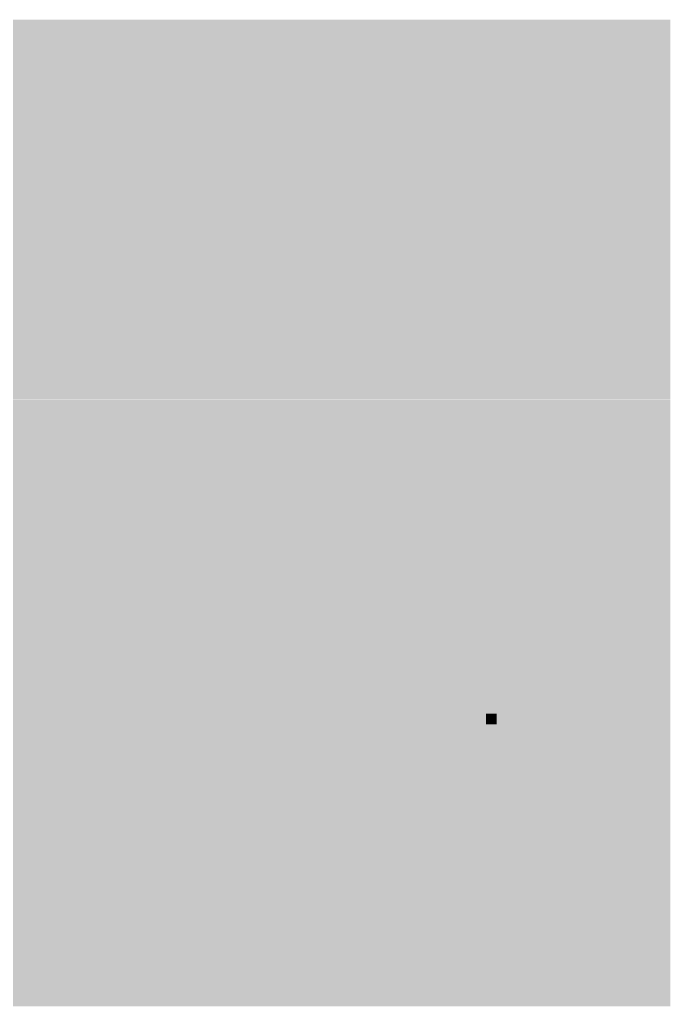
# Model space of a CAD drawing. Extents: x -29 to 78, y -15 to 28.
# Drawn here: x 39.9 to 46.91, y -3.91 to 6.72 of the extents above; entities that cross this region are included whole.
import ezdxf

# ---------------------------------------------------------------- set-up
doc = ezdxf.new("R2010")
doc.units = 0
doc.layers.add('200', color=132, linetype='CONTINUOUS')
doc.layers.add('201', color=110, linetype='CONTINUOUS')

# ---------------------------------------------------------------- blocks, each defined once
blk = doc.blocks.new('RECT')
blk.add_solid([(-0.5, -0.5), (0.5, -0.5), (-0.5, 0.5), (0.5, 0.5)])

msp = doc.modelspace()

# ---------------------------------------------------------------- block references
at = {"layer": '200'}
for p, xscale, yscale in [((40.485, 6.6599), 9.1135, 0.1168), ((46.6191, 6.6599), 0.5842, 0.1168), ((40.485, 6.5431), 9.1135, 0.1169), ((46.6191, 6.5431), 0.5842, 0.1169), ((40.485, 6.4262), 9.1135, 0.1168), ((46.6191, 6.4262), 0.5842, 0.1168), ((40.485, 6.3094), 9.1135, 0.1168), ((46.6191, 6.3094), 0.5842, 0.1168), ((40.485, 6.1926), 9.1135, 0.1169), ((46.6191, 6.1926), 0.5842, 0.1169), ((40.485, 6.0757), 9.1135, 0.1168), ((46.6191, 6.0757), 0.5842, 0.1168), ((40.485, 5.9588), 9.1135, 0.1169), ((46.6191, 5.9588), 0.5842, 0.1169), ((40.485, 5.842), 9.1135, 0.1168), ((46.6191, 5.842), 0.5842, 0.1168), ((40.485, 5.7252), 9.1135, 0.1168), ((46.6191, 5.7252), 0.5842, 0.1168), ((40.485, 5.6084), 9.1135, 0.1169), ((46.6191, 5.6084), 0.5842, 0.1169), ((40.5434, 5.4915), 9.2304, 0.1168), ((46.6191, 5.4915), 0.5842, 0.1168), ((40.5434, 5.3746), 9.2304, 0.1169), ((46.6191, 5.3746), 0.5842, 0.1169), ((40.5434, 5.2578), 9.2304, 0.1168), ((46.6191, 5.2578), 0.5842, 0.1168), ((40.5434, 5.141), 9.2304, 0.1168), ((46.6191, 5.141), 0.5842, 0.1168), ((40.5434, 5.0242), 9.2304, 0.1169), ((46.6191, 5.0242), 0.5842, 0.1169), ((40.5434, 4.9073), 9.2304, 0.1168), ((46.6191, 4.9073), 0.5842, 0.1168), ((40.5434, 4.7904), 9.2304, 0.1169), ((46.6191, 4.7904), 0.5842, 0.1169), ((40.5434, 4.6736), 9.2304, 0.1168), ((46.6191, 4.6736), 0.5842, 0.1168), ((40.5434, 4.5568), 9.2304, 0.1168), ((46.6191, 4.5568), 0.5842, 0.1168), ((40.5434, 4.44), 9.2304, 0.1169), ((46.6191, 4.44), 0.5842, 0.1169), ((40.5434, 4.3231), 9.2304, 0.1168), ((46.6191, 4.3231), 0.5842, 0.1168), ((40.5434, 4.2062), 9.2304, 0.1169), ((46.6191, 4.2062), 0.5842, 0.1169), ((40.5434, 4.0894), 9.2304, 0.1168), ((46.6191, 4.0894), 0.5842, 0.1168), ((40.5434, 3.9726), 9.2304, 0.1168), ((46.6191, 3.9726), 0.5842, 0.1168), ((40.5434, 3.8558), 9.2304, 0.1169), ((46.6191, 3.8558), 0.5842, 0.1169), ((40.5434, 3.7389), 9.2304, 0.1168), ((46.6191, 3.7389), 0.5842, 0.1168), ((40.5434, 3.6221), 9.2304, 0.1169), ((46.6191, 3.6221), 0.5842, 0.1169), ((40.5434, 3.5052), 9.2304, 0.1168), ((46.6191, 3.5052), 0.5842, 0.1168), ((40.485, 3.3884), 9.1135, 0.1168), ((46.6191, 3.3884), 0.5842, 0.1168), ((40.485, 3.2715), 9.1135, 0.1169), ((46.6191, 3.2715), 0.5842, 0.1169), ((40.485, 3.1547), 9.1135, 0.1168), ((46.6191, 3.1547), 0.5842, 0.1168), ((40.4265, 3.0379), 8.9967, 0.1169), ((46.6191, 3.0379), 0.5842, 0.1169), ((40.4265, 2.921), 8.9967, 0.1168), ((46.6191, 2.921), 0.5842, 0.1168), ((40.4265, 2.8042), 8.9967, 0.1168), ((46.6191, 2.8042), 0.5842, 0.1168), ((40.4265, 2.6874), 8.9967, 0.1169), ((46.6191, 2.6874), 0.5842, 0.1169), ((40.3681, 2.5705), 8.8799, 0.1168), ((46.6191, 2.5705), 0.5842, 0.1168), ((40.3681, 2.4537), 8.8799, 0.1169), ((46.5607, 2.4537), 0.7011, 0.1169), ((40.3681, 2.3368), 8.8799, 0.1168), ((46.5607, 2.3368), 0.7011, 0.1168), ((40.3097, 2.22), 8.763, 0.1168), ((46.5607, 2.22), 0.7011, 0.1168), ((40.3097, 2.1032), 8.763, 0.1169), ((46.5607, 2.1032), 0.7011, 0.1169), ((38.7908, 1.9863), 5.7252, 0.1168), ((43.2891, 1.9863), 2.8041, 0.1168), ((46.5023, 1.9863), 0.8179, 0.1168), ((38.674, 1.8695), 5.4915, 0.1169), ((43.3476, 1.8695), 2.4537, 0.1169), ((46.5023, 1.8695), 0.8179, 0.1169), ((38.6155, 1.7526), 5.3747, 0.1168), ((43.5229, 1.7526), 2.1031, 0.1168), ((46.5023, 1.7526), 0.8179, 0.1168), ((38.4987, 1.6358), 5.141, 0.1168), ((43.5813, 1.6358), 1.9863, 0.1168), ((46.5023, 1.6358), 0.8179, 0.1168), ((38.4402, 1.519), 5.0241, 0.1169), ((43.5812, 1.519), 1.7526, 0.1169), ((46.4439, 1.519), 0.9347, 0.1169), ((38.3235, 1.4021), 4.7905, 0.1168), ((43.6397, 1.4021), 1.6357, 0.1168), ((46.3854, 1.4021), 1.0516, 0.1168), ((38.3235, 1.2853), 4.7905, 0.1169), ((43.7565, 1.2853), 1.402, 0.1169), ((46.3854, 1.2853), 1.0516, 0.1169), ((38.265, 1.1684), 4.6736, 0.1168), ((43.7565, 1.1684), 1.1684, 0.1168), ((46.3854, 1.1684), 1.0516, 0.1168), ((38.265, 1.0516), 4.6736, 0.1168), ((43.8149, 1.0516), 1.0516, 0.1168), ((46.327, 1.0516), 1.1684, 0.1168), ((38.2066, 0.9348), 4.5568, 0.1169), ((43.815, 0.9348), 0.8179, 0.1169), ((46.327, 0.9348), 1.1684, 0.1169), ((38.2066, 0.8179), 4.5568, 0.1168), ((42.0039, 0.8179), 0.4674, 0.1168), ((43.8149, 0.8179), 0.5842, 0.1168), ((46.327, 0.8179), 1.1684, 0.1168), ((38.2066, 0.7011), 4.5568, 0.1169), ((42.0039, 0.7011), 0.9348, 0.1169), ((43.815, 0.7011), 0.3505, 0.1169), ((46.2686, 0.7011), 1.2853, 0.1169), ((38.1482, 0.5842), 4.4399, 0.1168), ((42.0039, 0.5842), 1.1684, 0.1168), ((43.8734, 0.5842), 0.2337, 0.1168), ((46.2101, 0.5842), 1.4021, 0.1168), ((38.1482, 0.4674), 4.4399, 0.1168), ((42.0039, 0.4674), 1.402, 0.1168), ((46.2101, 0.4674), 1.4021, 0.1168), ((38.1482, 0.3506), 4.4399, 0.1169), ((41.9455, 0.3506), 1.5189, 0.1169), ((46.2101, 0.3506), 1.4021, 0.1169), ((38.1482, 0.2337), 4.4399, 0.1168), ((41.9455, 0.2337), 1.5189, 0.1168), ((46.1517, 0.2337), 1.5189, 0.1168), ((38.1482, 0.1169), 4.4399, 0.1169), ((41.9455, 0.1169), 1.5189, 0.1169), ((46.0933, 0.1169), 1.6358, 0.1169), ((38.1482, 0), 4.4399, 0.1168), ((42.0039, 0), 1.6358, 0.1168), ((46.0933, 0), 1.6358, 0.1168), ((20.2132, -0.1168), 40.3098, 0.1168), ((41.9455, -0.1168), 1.5189, 0.1168), ((46.0349, -0.1168), 1.7526, 0.1168), ((17.9932, -0.2337), 44.7497, 0.1169), ((41.9455, -0.2337), 1.5189, 0.1169), ((45.9764, -0.2337), 1.8695, 0.1169), ((18.0517, -0.3505), 44.6328, 0.1168), ((42.0039, -0.3505), 1.6358, 0.1168), ((45.9764, -0.3505), 1.8695, 0.1168), ((18.0517, -0.4674), 44.6328, 0.1169), ((41.8871, -0.4674), 1.4021, 0.1169), ((45.9181, -0.4674), 1.9863, 0.1169), ((18.0517, -0.5842), 44.6328, 0.1168), ((41.9455, -0.5842), 1.2852, 0.1168), ((45.8597, -0.5842), 2.1031, 0.1168), ((18.0517, -0.701), 44.6328, 0.1168), ((42.0039, -0.701), 1.1684, 0.1168), ((45.8597, -0.701), 2.1031, 0.1168), ((18.0517, -0.8179), 44.6328, 0.1169), ((42.0039, -0.8179), 0.9348, 0.1169), ((44.8081, -0.8179), 0.2337, 0.1169), ((45.9764, -0.8179), 1.8695, 0.1169), ((18.0517, -0.9347), 44.6328, 0.1168), ((42.0623, -0.9347), 0.5842, 0.1168), ((45.7428, -0.9347), 2.3368, 0.1168), ((18.0517, -1.0515), 44.6328, 0.1169), ((45.7428, -1.0515), 2.3368, 0.1169), ((18.0517, -1.1684), 44.6328, 0.1168), ((45.6844, -1.1684), 2.4537, 0.1168), ((18.0517, -1.2852), 44.8666, 0.1168), ((45.626, -1.2852), 2.5705, 0.1168), ((17.9933, -1.4021), 44.9834, 0.1169), ((45.5676, -1.4021), 2.6873, 0.1169), ((30.9626, -1.5189), 19.0449, 0.1168), ((45.5676, -1.5189), 2.6873, 0.1168), ((31.0794, -1.6358), 19.0449, 0.1169), ((45.4507, -1.6358), 2.921, 0.1169), ((31.1378, -1.7526), 19.1618, 0.1168), ((45.4507, -1.7526), 2.921, 0.1168), ((31.1962, -1.8694), 19.2786, 0.1168), ((45.3923, -1.8694), 3.0379, 0.1168), ((31.2546, -1.9863), 19.3954, 0.1169), ((45.3339, -1.9863), 3.1547, 0.1169), ((31.313, -2.1031), 19.2786, 0.1168), ((45.2754, -2.1031), 3.2715, 0.1168), ((31.1962, -2.22), 19.045, 0.1169), ((45.217, -2.22), 3.3884, 0.1169), ((31.1378, -2.3368), 18.9281, 0.1168), ((45.1001, -2.3368), 3.6221, 0.1168), ((31.0209, -2.4536), 18.6944, 0.1168), ((45.0418, -2.4536), 3.7389, 0.1168), ((30.9625, -2.5705), 18.5776, 0.1169), ((44.9834, -2.5705), 3.8557, 0.1169), ((30.8457, -2.6873), 18.3439, 0.1168), ((44.9249, -2.6873), 3.9726, 0.1168), ((44.8665, -2.8041), 4.0894, 0.1169), ((44.7497, -2.921), 4.3231, 0.1168), ((44.6913, -3.0378), 4.4399, 0.1168), ((44.5744, -3.1547), 4.6736, 0.1169), ((44.516, -3.2715), 4.7905, 0.1168), ((44.3991, -3.3883), 5.0241, 0.1169), ((44.3407, -3.5052), 5.141, 0.1168), ((44.2238, -3.622), 5.3747, 0.1168), ((44.1071, -3.7389), 5.6083, 0.1169), ((44.0486, -3.8557), 5.7252, 0.1168)]:
    msp.add_blockref('RECT', p, dxfattribs=dict(at, xscale=xscale, yscale=yscale))
at = {"layer": '201'}
for p, xscale, yscale in [((45.6844, 6.6599), 1.2853, 0.1168), ((45.6844, 6.5431), 1.2853, 0.1169), ((45.6844, 6.4262), 1.2853, 0.1168), ((45.6844, 6.3094), 1.2853, 0.1168), ((45.6844, 6.1926), 1.2853, 0.1169), ((45.6844, 6.0757), 1.2853, 0.1168), ((45.6844, 5.9588), 1.2853, 0.1169), ((45.6844, 5.842), 1.2853, 0.1168), ((45.6844, 5.7252), 1.2853, 0.1168), ((45.6844, 5.6084), 1.2853, 0.1169), ((45.7428, 5.4915), 1.1684, 0.1168), ((45.7428, 5.3746), 1.1684, 0.1169), ((45.7428, 5.2578), 1.1684, 0.1168), ((45.7428, 5.141), 1.1684, 0.1168), ((45.7428, 5.0242), 1.1684, 0.1169), ((45.7428, 4.9073), 1.1684, 0.1168), ((45.7428, 4.7904), 1.1684, 0.1169), ((45.7428, 4.6736), 1.1684, 0.1168), ((45.7428, 4.5568), 1.1684, 0.1168), ((45.7428, 4.44), 1.1684, 0.1169), ((45.7428, 4.3231), 1.1684, 0.1168), ((45.7428, 4.2062), 1.1684, 0.1169), ((45.7428, 4.0894), 1.1684, 0.1168), ((45.7428, 3.9726), 1.1684, 0.1168), ((45.7428, 3.8558), 1.1684, 0.1169), ((45.7428, 3.7389), 1.1684, 0.1168), ((45.7428, 3.6221), 1.1684, 0.1169), ((45.7428, 3.5052), 1.1684, 0.1168), ((45.6844, 3.3884), 1.2853, 0.1168), ((45.6844, 3.2715), 1.2853, 0.1169), ((45.6844, 3.1547), 1.2853, 0.1168), ((45.626, 3.0379), 1.4021, 0.1169), ((45.626, 2.921), 1.4021, 0.1168), ((45.626, 2.8042), 1.4021, 0.1168), ((45.626, 2.6874), 1.4021, 0.1169), ((45.5676, 2.5705), 1.5189, 0.1168), ((45.5091, 2.4537), 1.402, 0.1169), ((45.5091, 2.3368), 1.402, 0.1168), ((45.4507, 2.22), 1.5189, 0.1168), ((45.4507, 2.1032), 1.5189, 0.1169), ((41.7703, 1.9863), 0.2337, 0.1168), ((45.3923, 1.9863), 1.4021, 0.1168), ((41.7702, 1.8695), 0.701, 0.1169), ((45.3339, 1.8695), 1.5189, 0.1169), ((41.8871, 1.7526), 1.1684, 0.1168), ((45.3339, 1.7526), 1.5189, 0.1168), ((41.8287, 1.6358), 1.5189, 0.1168), ((45.3339, 1.6358), 1.5189, 0.1168), ((41.8286, 1.519), 1.7526, 0.1169), ((45.217, 1.519), 1.519, 0.1169), ((41.7703, 1.4021), 2.1031, 0.1168), ((45.1586, 1.4021), 1.4021, 0.1168), ((41.8871, 1.2853), 2.3368, 0.1169), ((45.1586, 1.2853), 1.4021, 0.1169), ((41.8871, 1.1684), 2.5705, 0.1168), ((45.1001, 1.1684), 1.5189, 0.1168), ((41.9455, 1.0516), 2.6873, 0.1168), ((45.0418, 1.0516), 1.4021, 0.1168), ((41.9455, 0.9348), 2.921, 0.1169), ((44.9834, 0.9348), 1.5189, 0.1169), ((41.1276, 0.8179), 1.2852, 0.1168), ((42.8802, 0.8179), 1.2852, 0.1168), ((44.9249, 0.8179), 1.6358, 0.1168), ((41.0108, 0.7011), 1.0515, 0.1169), ((43.0555, 0.7011), 1.1684, 0.1169), ((44.8081, 0.7011), 1.6357, 0.1169), ((40.8939, 0.5842), 1.0516, 0.1168), ((43.1723, 0.5842), 1.1684, 0.1168), ((44.7497, 0.5842), 1.5189, 0.1168), ((40.8355, 0.4674), 0.9348, 0.1168), ((44.107, 0.4674), 2.8042, 0.1168), ((40.7771, 0.3506), 0.8179, 0.1169), ((44.107, 0.3506), 2.8042, 0.1169), ((40.7771, 0.2337), 0.8179, 0.1168), ((44.0486, 0.2337), 2.6874, 0.1168), ((40.7771, 0.1169), 0.8179, 0.1169), ((43.9901, 0.1169), 2.5705, 0.1169), ((40.7771, 0), 0.8179, 0.1168), ((44.0486, 0), 2.4536, 0.1168), ((40.7771, -0.1168), 0.8179, 0.1168), ((43.9318, -0.1168), 2.4537, 0.1168), ((40.7771, -0.2337), 0.8179, 0.1169), ((43.8733, -0.2337), 2.3368, 0.1169), ((40.7771, -0.3505), 0.8179, 0.1168), ((43.9318, -0.3505), 2.2199, 0.1168), ((40.7771, -0.4674), 0.8179, 0.1169), ((43.7565, -0.4674), 2.3368, 0.1169), ((40.8355, -0.5842), 0.9348, 0.1168), ((43.6981, -0.5842), 2.22, 0.1168), ((40.8939, -0.701), 1.0516, 0.1168), ((43.6981, -0.701), 2.22, 0.1168), ((40.9523, -0.8179), 1.1684, 0.1169), ((43.5813, -0.8179), 2.2199, 0.1169), ((44.9833, -0.8179), 0.1168, 0.1169), ((41.0692, -0.9347), 1.4021, 0.1168), ((43.4644, -0.9347), 2.22, 0.1168), ((42.4713, -1.0515), 4.2063, 0.1169), ((42.4128, -1.1684), 4.0894, 0.1168), ((42.4128, -1.2852), 3.8557, 0.1168), ((42.3544, -1.4021), 3.7389, 0.1169), ((42.3544, -1.5189), 3.7389, 0.1168), ((42.296, -1.6358), 3.3884, 0.1169), ((42.3544, -1.7526), 3.2715, 0.1168), ((42.3544, -1.8694), 3.0378, 0.1168), ((42.3544, -1.9863), 2.8042, 0.1169), ((42.296, -2.1031), 2.6874, 0.1168), ((42.1208, -2.22), 2.8041, 0.1169), ((41.9455, -2.3368), 2.6873, 0.1168), ((41.7702, -2.4536), 2.8042, 0.1168), ((41.6534, -2.5705), 2.8042, 0.1169), ((41.4781, -2.6873), 2.921, 0.1168), ((41.2445, -2.8041), 3.1547, 0.1169), ((40.8939, -2.921), 3.3884, 0.1168), ((35.052, -3.0378), 14.8387, 0.1168), ((17.818, -3.1547), 48.8391, 0.1169), ((17.8764, -3.2715), 48.4886, 0.1168), ((17.818, -3.3883), 48.1381, 0.1169), ((17.8765, -3.5052), 47.7875, 0.1168), ((17.818, -3.622), 47.437, 0.1168), ((17.818, -3.7389), 46.9697, 0.1169), ((17.8765, -3.8557), 46.6191, 0.1168)]:
    msp.add_blockref('RECT', p, dxfattribs=dict(at, xscale=xscale, yscale=yscale))

doc.saveas('drawing.dxf')
